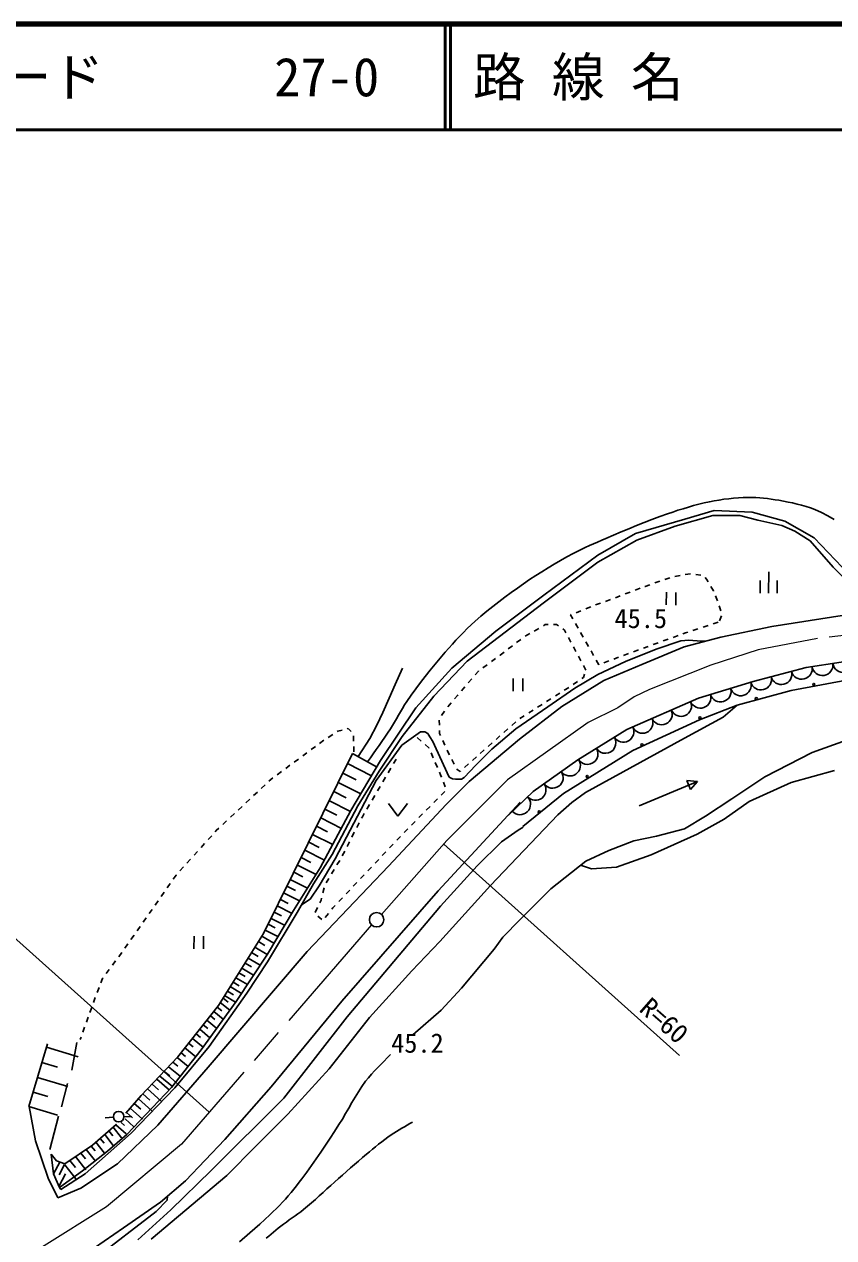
# Model space of a CAD drawing. Units: millimetres, scale not verified. Extents: x 40000 to 680000, y 20000 to 380000.
# Drawn here: x 137810 to 214614, y 264918 to 380000 of the extents above; entities that cross this region are included whole.
import ezdxf
from ezdxf.enums import TextEntityAlignment as Align

# ---------------------------------------------------------------- set-up
doc = ezdxf.new("R2010")
doc.units = ezdxf.units.MM
doc.header["$LTSCALE"] = 1000
doc.linetypes.add('CHAIN', pattern=[18.5, 12, -1.5, 3.5, -1.5])
for name, color, linetype, lineweight in [('M-BGD', 7, 'Continuous', 25), ('M-BMK', 2, 'CHAIN', 13), ('M-BMK-SRVR', 3, 'Continuous', 25), ('M-STR-HTXT', 7, 'Continuous', 13), ('M-TTL', 2, 'Continuous', 140), ('M-TTL-LINE', 7, 'Continuous', 50), ('M-TTL-TXT', 7, 'Continuous', 50)]:
    doc.layers.add(name, color=color, linetype=linetype, lineweight=lineweight)
doc.styles.add('ＭＳ ゴシック', font='')
doc.styles.get('ＭＳ ゴシック').set_extended_font_data('MS Gothic')

msp = doc.modelspace()

# ---------------------------------------------------------------- linework, layer by layer
at = {"layer": 'M-BGD'}
for p, q in [((200473, 333054), (203283, 333874)), ((203283, 333874), (206865, 333733)), ((195813, 331696), (200473, 333054)), ((203142, 333405), (199560, 332398)), ((205695, 333405), (203142, 333405)), ((207427, 332984), (205695, 333405)), ((206865, 333733), (209980, 332890)), ((209699, 332469), (207427, 332984)), ((209980, 332890), (212743, 331298)), ((192231, 329635), (195813, 331696)), ((199560, 332398), (195931, 331064)), ((210916, 331930), (209699, 332469)), ((212368, 331017), (210916, 331930)), ((195931, 331064), (192231, 328980)), ((214569, 328512), (212368, 331017)), ((212743, 331298), (215412, 328512)), ((187103, 325842), (192231, 329635)), ((192231, 328980), (187033, 325093)), ((208430, 326056), (208441, 328056)), ((216770, 326334), (214569, 328512)), ((197174, 326850), (196719, 326693)), ((198119, 327176), (197647, 327013)), ((199065, 327503), (198592, 327340)), ((200040, 327713), (199548, 327624)), ((201024, 327892), (200532, 327803)), ((202012, 327747), (201518, 327823)), ((202550, 327387), (202427, 327520)), ((202711, 327112), (202550, 327387)), ((207637, 327260), (207630, 326060)), ((209237, 327251), (209230, 326051)), ((182561, 322447), (187103, 325842)), ((194365, 325797), (193898, 325619)), ((195300, 326153), (194833, 325975)), ((196235, 326508), (195767, 326330)), ((196719, 326693), (196702, 326686)), ((198733, 326127), (198726, 324927)), ((199626, 324922), (199633, 326122)), ((203198, 326276), (202963, 326680)), ((203210, 326246), (203198, 326276)), ((203585, 325319), (203398, 325783)), ((187033, 325093), (179821, 319590)), ((191467, 324726), (191087, 324572)), ((191551, 324757), (191467, 324726)), ((192491, 325100), (192021, 324929)), ((193430, 325444), (192960, 325272)), ((203907, 324373), (203755, 324849)), ((189697, 324009), (189639, 323985)), ((189639, 323985), (189855, 323605)), ((190623, 324384), (190160, 324197)), ((203777, 323430), (203950, 323899)), ((215421, 323934), (208734, 322893)), ((178369, 318935), (182561, 322447)), ((186629, 322709), (186197, 322458)), ((187232, 323060), (187061, 322960)), ((187534, 323066), (187232, 323060)), ((188297, 323083), (188034, 323077)), ((188491, 322947), (188297, 323083)), ((189060, 322551), (188902, 322661)), ((189206, 322281), (189060, 322551)), ((190102, 323171), (190349, 322736)), ((190596, 322301), (190843, 321867)), ((200311, 322192), (200537, 322273)), ((200537, 322273), (200784, 322354)), ((201259, 322510), (201734, 322666)), ((202209, 322822), (202684, 322978)), ((203159, 323135), (203634, 323291)), ((208734, 322893), (203898, 321874)), ((184926, 321664), (184528, 321362)), ((185764, 322206), (185332, 321955)), ((189680, 321400), (189443, 321841)), ((191091, 321432), (191338, 320997)), ((197489, 321174), (197959, 321343)), ((197771, 320738), (200090, 321526)), ((198429, 321513), (198900, 321683)), ((199370, 321852), (199840, 322022)), ((200090, 321526), (200856, 321596)), ((203898, 321874), (200427, 320949)), ((200856, 321596), (202039, 321503)), ((202039, 321503), (202455, 321490)), ((182951, 320168), (182934, 320154)), ((183332, 320456), (182951, 320168)), ((184129, 321060), (183731, 320758)), ((190152, 320519), (189916, 320960)), ((190624, 319638), (190388, 320078)), ((191585, 320563), (191832, 320128)), ((193735, 319791), (194204, 319965)), ((194673, 320139), (195141, 320314)), ((194848, 319578), (197771, 320738)), ((195610, 320488), (196078, 320663)), ((200427, 320949), (196401, 319283)), ((196548, 320834), (197018, 321004)), ((172990, 317389), (173697, 318920)), ((174974, 315165), (178369, 318935)), ((179821, 319590), (176660, 316289)), ((181727, 319263), (181325, 318966)), ((182531, 319857), (182129, 319560)), ((191096, 318756), (190860, 319197)), ((192079, 319693), (192323, 319265)), ((192227, 318348), (194848, 319578)), ((192323, 319265), (192330, 319268)), ((196401, 319283), (192791, 317756)), ((192798, 319442), (193267, 319616)), ((180269, 317913), (179942, 317534)), ((180915, 318663), (180595, 318292)), ((180923, 318669), (180915, 318663)), ((184212, 317962), (184205, 316762)), ((185105, 316757), (185112, 317957)), ((192791, 317756), (188811, 315303)), ((189879, 317395), (190293, 317675)), ((190046, 317049), (192227, 318348)), ((190707, 317955), (190865, 318062)), ((190865, 318062), (190960, 318356)), ((210580, 316804), (216333, 317894)), ((172445, 316090), (172990, 317389)), ((179616, 317155), (179290, 316776)), ((187494, 315263), (190046, 317049)), ((188205, 316301), (188626, 316570)), ((189048, 316838), (189153, 316905)), ((189153, 316905), (189464, 317115)), ((205454, 315412), (210580, 316804)), ((171830, 314733), (172445, 316090)), ((176660, 316289), (173663, 312449)), ((178313, 315638), (177989, 315257)), ((178902, 316326), (178638, 316018)), ((178963, 316398), (178902, 316326)), ((186518, 315226), (186940, 315495)), ((187361, 315763), (187783, 316032)), ((201882, 314043), (205454, 315412)), ((204108, 314275), (205454, 315412)), ((171273, 313515), (171830, 314733)), ((171602, 310178), (174974, 315165)), ((177682, 314863), (177398, 314452)), ((184456, 313175), (187494, 315263)), ((188811, 315303), (184785, 312202)), ((184832, 314151), (185253, 314420)), ((185675, 314688), (186097, 314957)), ((200467, 312280), (204108, 314275)), ((167973, 313056), (167552, 312948)), ((168547, 313203), (168457, 313180)), ((168842, 312922), (168547, 313203)), ((170583, 312269), (171273, 313515)), ((177192, 314017), (177200, 313517)), ((182159, 311250), (184456, 313175)), ((183319, 312846), (183693, 313178)), ((184067, 313509), (184441, 313841)), ((195549, 311120), (201882, 314043)), ((166233, 312092), (165836, 311799)), ((166239, 312096), (166233, 312092)), ((167078, 312640), (166658, 312368)), ((167552, 312948), (167497, 312912)), ((169053, 312004), (169039, 312504)), ((169507, 310549), (170583, 312269)), ((173663, 312449), (171485, 309171)), ((173634, 311621), (175420, 312897)), ((175084, 312346), (175460, 312017)), ((175420, 312897), (175826, 312897)), ((175826, 312897), (176116, 312746)), ((176116, 312746), (176279, 312433)), ((176279, 312433), (176569, 311969)), ((176569, 311969), (176893, 311296)), ((177208, 313017), (177213, 312740)), ((177213, 312740), (177305, 312537)), ((177513, 312082), (177721, 311628)), ((184785, 312202), (180018, 308176)), ((182570, 312183), (182945, 312514)), ((191072, 307130), (200467, 312280)), ((212570, 310926), (215809, 312106)), ((160511, 293767), (168951, 310831)), ((164629, 310909), (164226, 310612)), ((165434, 311502), (165031, 311206)), ((168951, 310831), (171244, 309570)), ((169079, 311004), (169066, 311504)), ((171199, 308281), (173634, 311621)), ((175837, 311688), (176195, 311375)), ((176195, 311375), (176204, 311352)), ((176404, 310894), (176604, 310436)), ((176893, 311296), (178111, 308582)), ((177929, 311173), (178069, 310866)), ((178069, 310866), (178144, 310722)), ((180640, 309719), (182159, 311250)), ((181076, 310854), (181424, 311166)), ((181424, 311166), (181448, 311187)), ((181822, 311519), (182196, 311851)), ((188961, 307061), (195549, 311120)), ((208081, 308636), (212570, 310926)), ((163019, 309722), (162617, 309425)), ((163824, 310315), (163422, 310019)), ((168485, 309887), (170754, 308737)), ((168804, 305424), (171602, 310178)), ((172846, 309877), (173059, 310241)), ((173059, 310241), (173093, 310312)), ((176804, 309978), (177004, 309519)), ((178376, 310279), (178607, 309835)), ((179549, 308571), (180640, 309719)), ((179588, 309517), (179960, 309851)), ((180332, 310185), (180704, 310519)), ((161409, 308535), (161212, 308390)), ((162214, 309129), (161812, 308832)), ((168039, 308987), (169298, 308349)), ((171485, 309171), (169448, 305869)), ((171832, 308153), (172085, 308584)), ((172339, 309015), (172592, 309446)), ((177204, 309061), (177305, 308829)), ((177305, 308829), (177395, 308599)), ((178111, 308582), (178436, 308432)), ((178436, 308432), (178738, 308408)), ((178839, 309392), (178879, 309315)), ((178879, 309315), (179157, 309130)), ((179157, 309130), (179216, 309183)), ((179294, 308420), (179549, 308571)), ((204934, 306553), (208081, 308636)), ((214698, 309243), (210580, 308086)), ((160661, 307873), (160297, 307531)), ((161212, 308390), (161026, 308215)), ((167313, 300846), (171199, 308281)), ((167594, 308087), (169734, 307003)), ((171325, 307291), (171579, 307722)), ((177575, 308133), (177756, 307666)), ((180018, 308176), (177843, 306001)), ((178738, 308408), (179294, 308420)), ((196147, 305887), (201683, 308200)), ((201683, 308200), (200679, 308268)), ((200679, 308268), (201026, 307438)), ((201026, 307438), (201683, 308200)), ((210580, 308086), (206577, 306281)), ((159202, 306505), (158838, 306164)), ((159932, 307189), (159567, 306847)), ((166756, 306366), (168760, 305349)), ((167170, 307229), (168355, 306628)), ((170818, 306429), (171072, 306860)), ((177011, 306535), (176659, 306180)), ((177072, 297817), (184867, 306237)), ((177714, 307246), (177363, 306891)), ((185110, 303906), (188961, 307061)), ((188427, 305020), (189750, 306203)), ((189750, 306203), (191072, 307130)), ((202435, 304910), (204934, 306553)), ((206577, 306281), (204216, 304615)), ((157743, 305138), (157379, 304796)), ((158473, 305822), (158108, 305480)), ((165901, 300004), (168804, 305424)), ((166343, 305551), (167455, 304987)), ((169448, 305869), (167013, 301256)), ((169889, 304849), (170058, 305136)), ((170311, 305567), (170565, 305998)), ((172372, 306097), (173265, 304891)), ((177843, 306001), (172382, 300170)), ((173265, 304891), (174172, 306086)), ((175605, 305113), (175253, 304757)), ((176308, 305824), (175956, 305468)), ((183939, 300311), (188427, 305020)), ((157014, 304454), (156649, 304112)), ((165549, 303952), (166597, 303421)), ((165935, 304733), (167901, 303737)), ((169355, 303812), (169584, 304256)), ((169813, 304701), (169889, 304849)), ((174902, 304402), (174550, 304046)), ((184669, 303558), (185133, 303860)), ((200445, 303684), (202435, 304910)), ((204216, 304615), (201648, 303204)), ((155594, 303048), (155259, 302676)), ((156029, 303530), (155928, 303419)), ((156284, 303770), (156029, 303530)), ((165163, 303172), (167078, 302201)), ((168898, 302922), (169126, 303367)), ((173503, 302972), (173159, 302610)), ((174199, 303691), (173847, 303335)), ((183092, 302468), (184669, 303558)), ((195655, 302573), (197784, 303013)), ((201648, 303204), (197298, 301237)), ((197784, 303013), (200445, 303684)), ((154254, 301562), (153920, 301191)), ((154924, 302305), (154589, 301934)), ((164426, 301682), (166293, 300736)), ((164795, 302427), (165778, 301928)), ((167983, 301144), (168211, 301589)), ((168440, 302033), (168669, 302478)), ((172127, 301521), (171783, 301158)), ((172815, 302247), (172471, 301884)), ((180772, 300195), (183092, 302468)), ((191096, 300629), (193271, 301648)), ((193271, 301648), (195655, 302573)), ((153585, 300820), (153250, 300448)), ((164075, 300972), (164998, 300504)), ((167013, 301256), (165257, 298493)), ((165799, 298295), (167313, 300846)), ((167482, 300279), (167741, 300707)), ((171439, 300795), (171095, 300432)), ((187764, 298015), (191096, 300629)), ((197298, 301237), (194012, 300057)), ((152211, 299296), (151954, 298929)), ((152245, 299334), (152211, 299296)), ((152915, 300077), (152580, 299705)), ((163349, 295965), (165901, 300004)), ((163388, 299584), (164253, 299145)), ((163723, 300261), (165496, 299363)), ((172382, 300170), (164654, 292071)), ((166964, 299424), (167223, 299851)), ((170063, 299344), (169719, 298981)), ((170751, 300070), (170407, 299707)), ((177293, 296367), (180772, 300195)), ((182037, 298327), (183939, 300311)), ((191629, 299895), (190598, 300238)), ((194012, 300057), (191629, 299895)), ((151667, 298519), (151380, 298109)), ((162734, 298260), (163543, 297849)), ((163053, 298906), (164685, 298079)), ((165257, 298493), (163711, 295777)), ((164930, 297036), (165799, 298295)), ((166148, 297620), (166275, 298103)), ((166446, 298568), (166705, 298996)), ((169375, 298618), (169031, 298255)), ((177246, 293027), (182037, 298327)), ((151093, 297700), (150806, 297290)), ((162109, 296997), (162865, 296613)), ((162414, 297613), (163911, 296855)), ((164110, 296478), (164930, 297036)), ((165840, 296672), (165967, 296936)), ((165967, 296936), (166020, 297136)), ((167999, 297167), (167655, 296804)), ((167933, 287355), (177072, 297817)), ((168687, 297893), (168343, 297530)), ((184872, 295099), (187764, 298015)), ((149946, 296062), (149659, 295652)), ((150520, 296881), (150233, 296471)), ((160878, 291808), (163349, 295965)), ((163711, 295777), (160878, 291071)), ((161513, 295792), (162219, 295435)), ((161804, 296380), (163181, 295683)), ((165406, 295771), (165623, 296222)), ((167078, 296195), (166980, 296067)), ((167311, 296441), (167078, 296195)), ((168455, 285882), (177293, 296367)), ((149372, 295243), (149085, 294833)), ((160945, 294644), (161603, 294310)), ((161222, 295204), (162509, 294552)), ((166045, 295087), (165670, 295418)), ((166675, 295671), (166370, 295275)), ((183206, 293410), (184872, 295099)), ((148225, 293604), (147938, 293195)), ((148799, 294423), (148512, 294014)), ((153917, 293513), (153910, 292313)), ((154810, 292307), (154817, 293507)), ((156238, 286938), (160511, 293767)), ((160363, 293529), (161500, 292855)), ((160668, 294083), (161868, 293474)), ((147651, 292785), (147365, 292376)), ((159699, 292469), (160860, 291781)), ((160031, 292999), (160638, 292639)), ((174579, 290243), (177246, 293027)), ((182396, 292276), (183206, 293410)), ((146476, 291167), (146178, 290766)), ((147072, 291970), (146774, 291569)), ((164654, 292071), (155259, 281103)), ((157904, 287313), (160878, 291808)), ((159059, 291446), (160194, 290774)), ((159379, 291958), (160008, 291585)), ((179295, 288574), (182396, 292276)), ((145881, 290364), (145583, 289962)), ((158173, 290031), (158768, 289678)), ((158457, 290484), (159567, 289826)), ((158758, 290965), (159370, 290602)), ((160878, 291071), (158935, 288097)), ((170577, 285812), (174579, 290243)), ((145246, 289508), (145089, 289103)), ((145285, 289561), (145246, 289508)), ((157623, 289151), (158203, 288808)), ((157890, 289578), (158977, 288934)), ((144907, 288637), (144726, 288171)), ((158935, 288097), (155352, 283039)), ((156825, 287877), (157867, 287260)), ((157097, 288298), (157656, 287967)), ((157352, 288728), (158421, 288094)), ((177375, 286491), (179295, 288574)), ((144210, 286763), (144041, 286292)), ((144548, 287704), (144379, 287233)), ((152382, 282061), (156238, 286938)), ((154591, 282723), (157904, 287313)), ((156120, 286789), (156542, 286442)), ((156413, 287219), (157307, 286485)), ((156681, 287646), (157161, 287252)), ((161229, 279213), (167933, 287355)), ((143872, 285822), (143703, 285351)), ((155134, 285542), (156070, 284772)), ((155466, 285962), (155898, 285607)), ((155798, 286382), (156698, 285642)), ((162424, 278157), (168455, 285882)), ((166727, 280941), (170577, 285812)), ((174691, 284154), (177375, 286491)), ((143533, 284881), (143364, 284410)), ((154456, 284684), (155429, 283884)), ((154795, 285113), (155222, 284761)), ((140002, 283306), (139120, 280337)), ((142785, 283446), (142321, 280801)), ((143195, 283940), (143117, 283723)), ((153409, 283360), (153828, 283016)), ((153763, 283808), (154774, 282976)), ((154109, 284246), (154532, 283898)), ((139906, 282986), (142931, 282088)), ((148899, 278391), (152382, 282061)), ((151770, 279153), (154591, 282723)), ((155352, 283039), (152098, 279129)), ((152328, 282003), (153355, 281159)), ((152694, 282456), (153108, 282116)), ((153056, 282913), (154077, 282073)), ((139479, 281547), (140955, 281109)), ((155259, 281103), (150493, 275596)), ((151506, 281138), (152614, 280227)), ((151917, 281571), (152373, 281196)), ((162806, 276638), (166727, 280941)), ((139120, 280337), (138239, 277368)), ((139052, 280108), (141930, 279253)), ((150395, 279967), (151588, 278905)), ((150668, 280255), (151869, 279267)), ((151087, 280696), (151622, 280256)), ((138645, 278738), (140050, 278321)), ((141904, 279549), (141347, 277322)), ((152098, 279129), (147953, 274821)), ((149067, 278554), (149728, 277966)), ((149490, 279029), (150787, 277874)), ((149946, 279495), (150555, 278953)), ((149978, 277279), (151770, 279153)), ((156845, 274226), (161229, 279213)), ((138239, 277368), (140978, 276555)), ((138877, 274115), (138275, 277355)), ((147462, 276730), (148899, 278391)), ((148254, 277641), (148863, 277099)), ((148644, 278079), (149911, 276951)), ((155557, 271291), (162424, 278157)), ((141069, 276440), (140234, 273285)), ((146261, 276360), (145477, 276273)), ((147281, 276378), (148029, 276407)), ((147384, 276201), (148222, 275442)), ((147516, 276792), (148067, 276302)), ((147555, 274692), (149978, 277279)), ((147865, 277203), (149032, 276165)), ((159791, 273588), (162806, 276638)), ((144300, 273700), (146530, 275651)), ((145841, 275048), (146218, 274569)), ((146237, 275395), (147036, 274382)), ((146506, 275630), (147472, 274771)), ((146530, 275651), (146558, 275684)), ((150493, 275596), (146651, 271940)), ((147020, 275847), (147331, 275565)), ((140080, 270552), (138877, 274115)), ((147953, 274821), (143574, 270981)), ((144612, 273973), (145425, 272942)), ((145028, 274337), (145392, 273875)), ((145444, 274701), (146250, 273679)), ((145705, 273135), (147555, 274692)), ((153110, 270329), (156845, 274226)), ((140863, 272213), (140352, 272856)), ((140352, 272856), (140598, 270966)), ((141652, 271935), (144300, 273700)), ((143173, 272948), (143617, 272385)), ((143340, 271262), (145705, 273135)), ((143679, 273286), (144560, 272169)), ((144163, 273608), (144526, 273148)), ((157019, 270804), (159791, 273588)), ((141191, 272086), (140598, 270966)), ((140863, 272213), (141652, 271935)), ((141635, 271851), (141124, 270887)), ((141652, 271842), (142703, 270509)), ((142135, 272257), (142665, 271585)), ((142666, 272611), (143653, 271359)), ((146651, 271940), (143181, 269626)), ((141006, 268701), (140080, 270552)), ((140598, 270966), (141163, 269681)), ((141732, 270963), (141106, 269781)), ((141163, 269681), (143340, 271262)), ((143574, 270981), (141280, 269506)), ((149851, 264796), (157019, 270804)), ((151707, 267557), (155557, 271291)), ((143181, 269626), (141006, 268701)), ((141163, 269681), (141280, 269506)), ((150744, 268287), (153110, 270329)), ((147241, 265852), (150744, 268287)), ((150315, 267417), (151359, 268484)), ((151359, 268484), (151411, 268863)), ((144400, 262848), (150315, 267417)), ((148598, 264703), (151707, 267557)), ((144481, 263973), (147241, 265852))]:
    msp.add_line(p, q, dxfattribs=at)
for points in [[(170374, 310042), (170648, 310431), (170923, 310820), (171199, 311208), (171475, 311596), (171749, 311985), (172020, 312376), (172287, 312770), (172549, 313167), (172750, 313488), (172943, 313813), (173131, 314140), (173318, 314469), (173506, 314797), (173697, 315123), (173895, 315444), (174103, 315760), (174527, 316368), (174961, 316970), (175405, 317566), (175857, 318155), (176318, 318737), (176786, 319313), (177262, 319882), (177745, 320445), (178083, 320831), (178426, 321213), (178773, 321591), (179126, 321964), (179484, 322331), (179849, 322692), (180220, 323046), (180598, 323391), (181144, 323869), (181700, 324336), (182265, 324792), (182838, 325238), (183418, 325675), (184004, 326104), (184596, 326526), (185191, 326941), (185762, 327328), (186338, 327709), (186919, 328081), (187505, 328446), (188096, 328802), (188693, 329150), (189294, 329488), (189900, 329817), (190277, 330012), (190657, 330200), (191041, 330381), (191427, 330557), (191816, 330729), (192205, 330898), (192595, 331065), (192986, 331232), (193712, 331543), (194439, 331852), (195168, 332158), (195899, 332459), (196632, 332753), (197369, 333038), (198109, 333313), (198854, 333575), (199343, 333741), (199833, 333903), (200326, 334059), (200820, 334210), (201316, 334351), (201815, 334483), (202317, 334604), (202821, 334712), (203274, 334798), (203730, 334876), (204186, 334946), (204645, 335006), (205104, 335055), (205564, 335093), (206025, 335118), (206486, 335129), (206853, 335127), (207220, 335113), (207587, 335090), (207953, 335057), (208319, 335016), (208683, 334967), (209047, 334912), (209409, 334851), (209843, 334773), (210277, 334691), (210710, 334602), (211141, 334503), (211569, 334393), (211992, 334269), (212409, 334128), (212819, 333969), (213449, 333685), (214063, 333370), (214665, 333029)], [(183760, 304989), (186082, 307233), (190338, 310252), (194981, 313115), (201791, 316094), (206976, 317681), (212007, 318996), (218623, 320002), (223692, 320776), (229303, 321279), (235765, 321395), (243001, 321395), (251745, 320467), (259213, 319461), (267184, 317952), (275194, 315901), (283552, 313773), (289820, 312109), (295083, 310561), (300036, 309710), (303905, 309207), (307582, 309056)], [(158247, 264544), (159219, 265373), (160177, 266218), (161114, 267084), (162025, 267979), (162311, 268276), (162590, 268580), (162862, 268890), (163129, 269205), (163391, 269524), (163649, 269847), (163903, 270173), (164154, 270501), (164620, 271127), (165075, 271761), (165521, 272401), (165960, 273047), (166392, 273698), (166821, 274351), (167246, 275006), (167671, 275661), (167990, 276171), (168296, 276689), (168596, 277212), (168894, 277735), (169197, 278255), (169511, 278768), (169841, 279270), (170193, 279756), (170463, 280093), (170746, 280418), (171039, 280735), (171340, 281045), (171645, 281352), (171951, 281658), (172255, 281966), (172553, 282279)], [(174659, 275892), (174403, 275741), (174146, 275591), (173888, 275443), (173631, 275294), (173375, 275143), (173121, 274989), (172870, 274831), (172623, 274666), (172320, 274452), (172021, 274232), (171726, 274007), (171435, 273778), (171145, 273545), (170858, 273310), (170572, 273074), (170286, 272838), (169900, 272516), (169518, 272190), (169138, 271862), (168760, 271531), (168383, 271199), (168007, 270865), (167631, 270532), (167254, 270200), (166887, 269873), (166524, 269541), (166162, 269208), (165799, 268876), (165435, 268545), (165068, 268218), (164695, 267898), (164316, 267585), (164051, 267379), (163781, 267179), (163508, 266985), (163233, 266792), (162957, 266601), (162682, 266408), (162409, 266213), (162141, 266012), (161909, 265830), (161681, 265644), (161456, 265455), (161231, 265266), (161005, 265077), (160778, 264890)]]:
    msp.add_lwpolyline(points, dxfattribs=at)
for centre, radius in [((212722, 317391), 100), ((207267, 316046), 100), ((201927, 314218), 100), ((196423, 311664), 100), ((191224, 308667), 100), ((186658, 305295), 100), ((146771, 276401), 500)]:
    msp.add_circle(centre, radius, dxfattribs=at)
for centre, radius, start, end in [((211575, 318882), 999, 194.59455, 11.39142), ((213543, 319230), 1000, 188.64542, 8.64542), ((215520, 319531), 1000, 188.64542, 8.64542), ((207705, 317871), 1000, 195.22604, 14.66853), ((209640, 318377), 1000, 194.65675, 14.65675), ((203872, 316731), 1000, 197.01255, 17.01255), ((205784, 317316), 1000, 197.01255, 17.01255), ((200120, 315363), 1000, 203.62938, 23.62938), ((201960, 316145), 1000, 202.43338, 17.04552), ((198288, 314561), 1000, 203.62938, 23.62938), ((194648, 312908), 999, 211.56067, 26.87433), ((196455, 313760), 1000, 203.62938, 23.62938), ((192946, 311860), 1000, 211.66075, 31.66075), ((191244, 310810), 1000, 211.66075, 31.66075), ((189575, 309710), 1000, 215.32214, 35.1222), ((187943, 308553), 1000, 215.34011, 35.34011), ((186313, 307396), 999, 221.48607, 35.42869), ((184846, 306039), 1000, 224.02898, 44.02898)]:
    msp.add_arc(centre, radius, start, end, dxfattribs=at)
at = {"layer": 'M-BMK'}
for p, q in [((226111, 323287), (213078, 321754)), ((191327, 313794), (183645, 308333)), ((170763, 294578), (152737, 273804)), ((152737, 273804), (145610, 267834)), ((145610, 267834), (139455, 263993))]:
    msp.add_line(p, q, dxfattribs=at)
for points in [[(213078, 321754), (207438, 320671), (202955, 319207)], [(202955, 319207), (197147, 316916), (195689, 316222), (194127, 315182), (191327, 313794)], [(183645, 308333), (177918, 302582), (171717, 295565)]]:
    msp.add_lwpolyline(points, dxfattribs=at)
at = {"layer": 'M-BMK-SRVR'}
msp.add_circle((171238, 295073), 686, dxfattribs=at)
at = {"layer": 'M-STR-HTXT'}
for p, q in [((177605, 302227), (199972, 282205)), ((133198, 296663), (155346, 276811))]:
    msp.add_line(p, q, dxfattribs=at)
at = {"layer": 'M-TTL'}
msp.add_line((680000, 380000), (40000, 380000), dxfattribs=at)
at = {"layer": 'M-TTL-LINE'}
for p, q in [((177750, 380000), (177750, 370000)), ((178250, 380000), (178250, 370000)), ((40000, 370000), (680000, 370000))]:
    msp.add_line(p, q, dxfattribs=at)

# ---------------------------------------------------------------- texts
at = {"layer": 'M-BGD', "style": 'ＭＳ ゴシック'}
for s, p in [('45.5', (193813, 322185)), ('45.2', (172621, 281915))]:
    msp.add_text(s, height=1833, dxfattribs=at).set_placement(p, align=Align.BOTTOM_LEFT)
at = {"layer": 'M-STR-HTXT', "style": 'ＭＳ ゴシック'}
msp.add_text('R=60', height=1833, rotation=318.856, dxfattribs=at).set_placement((195686, 286059), align=Align.BOTTOM_LEFT)
at = {"layer": 'M-TTL-TXT', "style": 'ＭＳ ゴシック'}
for s, p in [('図面コード', (120380, 375000)), ('27-0', (161521, 375000)), ('路 線 名', (180380, 375000))]:
    msp.add_text(s, height=3666, dxfattribs=at).set_placement(p, align=Align.MIDDLE_LEFT)

doc.saveas('drawing.dxf')
